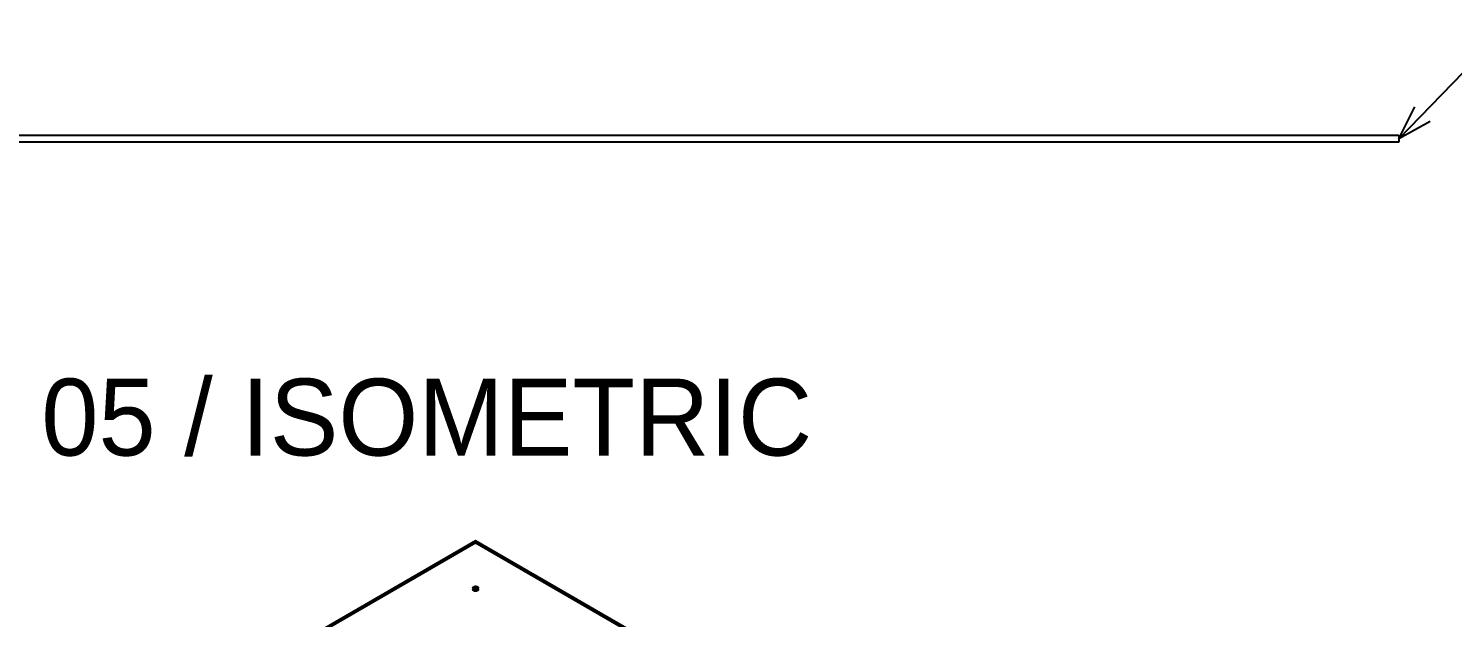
# Model space of a CAD drawing. Header units: inches. Extents: x 5 to 369, y 5 to 237.
# Drawn here: x 97.3 to 148.3, y 45.2 to 66.3 of the extents above; entities that cross this region are included whole.
import ezdxf

# ---------------------------------------------------------------- set-up
doc = ezdxf.new("R2010")
doc.units = ezdxf.units.IN
doc.header["$MEASUREMENT"] = 0

msp = doc.modelspace()

# ---------------------------------------------------------------- linework, layer by layer
at = {"layer": 'ANNOTATION'}
for p, q in [((146.361, 62.361), (150.181, 66.306)), ((146.361, 62.361), (146.937, 63.505)), ((147.486, 62.973), (146.361, 62.361))]:
    msp.add_line(p, q, dxfattribs=at)
at = {"layer": 'OUTLINE'}
for p, q in [((30.861, 62.486), (146.361, 62.486)), ((146.361, 62.236), (30.861, 62.236)), ((146.361, 62.486), (146.361, 62.236)), ((113.319, 47.972), (99.306, 39.881)), ((113.319, 47.902), (113.319, 47.972)), ((141.236, 31.854), (113.319, 47.972)), ((113.319, 47.902), (99.306, 39.812)), ((141.236, 31.784), (113.319, 47.902)), ((113.226, 46.303), (113.227, 46.305)), ((113.226, 46.3), (113.226, 46.303)), ((113.226, 46.298), (113.226, 46.3)), ((113.226, 46.295), (113.226, 46.298)), ((113.226, 46.292), (113.226, 46.295)), ((113.227, 46.29), (113.226, 46.292)), ((113.226, 46.233), (113.227, 46.236)), ((113.226, 46.23), (113.226, 46.233)), ((113.226, 46.228), (113.226, 46.23)), ((113.226, 46.225), (113.226, 46.228)), ((113.226, 46.223), (113.226, 46.225)), ((113.227, 46.22), (113.226, 46.223)), ((113.227, 46.308), (113.228, 46.311)), ((113.227, 46.305), (113.227, 46.308)), ((113.227, 46.287), (113.227, 46.29)), ((113.228, 46.284), (113.227, 46.287)), ((113.227, 46.238), (113.228, 46.241)), ((113.227, 46.236), (113.227, 46.238)), ((113.227, 46.217), (113.227, 46.22)), ((113.228, 46.215), (113.227, 46.217)), ((113.228, 46.311), (113.23, 46.313)), ((113.23, 46.282), (113.228, 46.284)), ((113.228, 46.241), (113.23, 46.243)), ((113.23, 46.212), (113.228, 46.215)), ((113.23, 46.313), (113.231, 46.316)), ((113.231, 46.279), (113.23, 46.282)), ((113.23, 46.243), (113.231, 46.246)), ((113.231, 46.21), (113.23, 46.212)), ((113.231, 46.316), (113.233, 46.318)), ((113.233, 46.277), (113.231, 46.279)), ((113.231, 46.246), (113.233, 46.248)), ((113.233, 46.207), (113.231, 46.21)), ((113.233, 46.318), (113.235, 46.321)), ((113.235, 46.275), (113.233, 46.277)), ((113.233, 46.248), (113.235, 46.251)), ((113.235, 46.205), (113.233, 46.207)), ((113.235, 46.321), (113.237, 46.323)), ((113.237, 46.272), (113.235, 46.275)), ((113.235, 46.251), (113.237, 46.253)), ((113.237, 46.202), (113.235, 46.205)), ((113.237, 46.323), (113.239, 46.325)), ((113.239, 46.27), (113.237, 46.272)), ((113.237, 46.253), (113.239, 46.256)), ((113.239, 46.2), (113.237, 46.202)), ((113.239, 46.325), (113.241, 46.328)), ((113.241, 46.268), (113.239, 46.27)), ((113.239, 46.256), (113.241, 46.258)), ((113.241, 46.198), (113.239, 46.2)), ((113.241, 46.328), (113.244, 46.33)), ((113.244, 46.265), (113.241, 46.268)), ((113.241, 46.258), (113.244, 46.26)), ((113.244, 46.196), (113.241, 46.198)), ((113.244, 46.33), (113.247, 46.332)), ((113.247, 46.263), (113.244, 46.265)), ((113.244, 46.26), (113.247, 46.262)), ((113.247, 46.194), (113.244, 46.196)), ((113.247, 46.332), (113.25, 46.334)), ((113.247, 46.262), (113.25, 46.264)), ((113.25, 46.261), (113.247, 46.263)), ((113.25, 46.192), (113.247, 46.194)), ((113.25, 46.334), (113.253, 46.336)), ((113.25, 46.264), (113.253, 46.266)), ((113.253, 46.259), (113.25, 46.261)), ((113.253, 46.19), (113.25, 46.192)), ((113.253, 46.336), (113.256, 46.338)), ((113.253, 46.266), (113.256, 46.268)), ((113.256, 46.258), (113.253, 46.259)), ((113.253, 46.19), (113.253, 46.259)), ((113.256, 46.188), (113.253, 46.19)), ((113.256, 46.338), (113.26, 46.339)), ((113.256, 46.268), (113.26, 46.27)), ((113.26, 46.256), (113.256, 46.258)), ((113.26, 46.186), (113.256, 46.188)), ((113.26, 46.339), (113.263, 46.341)), ((113.26, 46.27), (113.263, 46.271)), ((113.263, 46.254), (113.26, 46.256)), ((113.263, 46.184), (113.26, 46.186)), ((113.263, 46.341), (113.267, 46.342)), ((113.263, 46.271), (113.267, 46.273)), ((113.267, 46.253), (113.263, 46.254)), ((113.267, 46.183), (113.263, 46.184)), ((113.267, 46.342), (113.271, 46.344)), ((113.267, 46.273), (113.271, 46.274)), ((113.271, 46.251), (113.267, 46.253)), ((113.271, 46.182), (113.267, 46.183)), ((113.271, 46.344), (113.275, 46.345)), ((113.271, 46.274), (113.275, 46.275)), ((113.275, 46.25), (113.271, 46.251)), ((113.275, 46.18), (113.271, 46.182)), ((113.275, 46.345), (113.279, 46.346)), ((113.275, 46.275), (113.279, 46.277)), ((113.279, 46.249), (113.275, 46.25)), ((113.279, 46.179), (113.275, 46.18)), ((113.279, 46.346), (113.283, 46.347)), ((113.279, 46.277), (113.283, 46.278)), ((113.283, 46.248), (113.279, 46.249)), ((113.283, 46.178), (113.279, 46.179)), ((113.283, 46.347), (113.288, 46.348)), ((113.283, 46.278), (113.288, 46.279)), ((113.288, 46.247), (113.283, 46.248)), ((113.288, 46.177), (113.283, 46.178)), ((113.288, 46.348), (113.292, 46.349)), ((113.288, 46.279), (113.292, 46.279)), ((113.292, 46.246), (113.288, 46.247)), ((113.292, 46.176), (113.288, 46.177)), ((113.292, 46.349), (113.296, 46.35)), ((113.292, 46.279), (113.296, 46.28)), ((113.296, 46.245), (113.292, 46.246)), ((113.296, 46.175), (113.292, 46.176)), ((113.296, 46.35), (113.301, 46.351)), ((113.296, 46.28), (113.301, 46.281)), ((113.301, 46.245), (113.296, 46.245)), ((113.301, 46.175), (113.296, 46.175)), ((113.301, 46.351), (113.305, 46.351)), ((113.301, 46.281), (113.305, 46.281)), ((113.305, 46.244), (113.301, 46.245)), ((113.305, 46.174), (113.301, 46.175)), ((113.305, 46.351), (113.31, 46.351)), ((113.305, 46.281), (113.31, 46.282)), ((113.31, 46.244), (113.305, 46.244)), ((113.31, 46.174), (113.305, 46.174)), ((113.31, 46.351), (113.314, 46.351)), ((113.31, 46.282), (113.314, 46.282)), ((113.314, 46.244), (113.31, 46.244)), ((113.314, 46.174), (113.31, 46.174)), ((113.314, 46.351), (113.319, 46.352)), ((113.314, 46.282), (113.319, 46.282)), ((113.319, 46.244), (113.314, 46.244)), ((113.319, 46.174), (113.314, 46.174)), ((113.319, 46.352), (113.324, 46.351)), ((113.319, 46.282), (113.324, 46.282)), ((113.324, 46.244), (113.319, 46.244)), ((113.324, 46.174), (113.319, 46.174)), ((113.324, 46.351), (113.328, 46.351)), ((113.324, 46.282), (113.328, 46.282)), ((113.328, 46.244), (113.324, 46.244)), ((113.328, 46.174), (113.324, 46.174)), ((113.328, 46.351), (113.333, 46.351)), ((113.328, 46.282), (113.333, 46.281)), ((113.333, 46.244), (113.328, 46.244)), ((113.333, 46.174), (113.328, 46.174)), ((113.333, 46.351), (113.337, 46.351)), ((113.333, 46.281), (113.337, 46.281)), ((113.337, 46.245), (113.333, 46.244)), ((113.337, 46.175), (113.333, 46.174)), ((113.337, 46.351), (113.342, 46.35)), ((113.337, 46.281), (113.342, 46.28)), ((113.342, 46.245), (113.337, 46.245)), ((113.342, 46.175), (113.337, 46.175)), ((113.342, 46.35), (113.346, 46.349)), ((113.342, 46.28), (113.346, 46.279)), ((113.346, 46.246), (113.342, 46.245)), ((113.346, 46.176), (113.342, 46.175)), ((113.346, 46.349), (113.351, 46.348)), ((113.346, 46.279), (113.351, 46.279)), ((113.351, 46.247), (113.346, 46.246)), ((113.351, 46.177), (113.346, 46.176)), ((113.351, 46.348), (113.355, 46.347)), ((113.351, 46.279), (113.355, 46.278)), ((113.355, 46.248), (113.351, 46.247)), ((113.355, 46.178), (113.351, 46.177)), ((113.355, 46.347), (113.359, 46.346)), ((113.355, 46.278), (113.359, 46.277)), ((113.359, 46.249), (113.355, 46.248)), ((113.359, 46.179), (113.355, 46.178)), ((113.359, 46.346), (113.363, 46.345)), ((113.359, 46.277), (113.363, 46.275)), ((113.363, 46.25), (113.359, 46.249)), ((113.363, 46.18), (113.359, 46.179)), ((113.363, 46.345), (113.367, 46.344)), ((113.363, 46.275), (113.367, 46.274)), ((113.367, 46.251), (113.363, 46.25)), ((113.367, 46.182), (113.363, 46.18)), ((113.367, 46.344), (113.371, 46.342)), ((113.367, 46.274), (113.371, 46.273)), ((113.371, 46.253), (113.367, 46.251)), ((113.371, 46.183), (113.367, 46.182)), ((113.371, 46.342), (113.375, 46.341)), ((113.371, 46.273), (113.375, 46.271)), ((113.375, 46.254), (113.371, 46.253)), ((113.375, 46.184), (113.371, 46.183)), ((113.375, 46.341), (113.378, 46.339)), ((113.375, 46.271), (113.378, 46.27)), ((113.378, 46.256), (113.375, 46.254)), ((113.378, 46.186), (113.375, 46.184)), ((113.378, 46.339), (113.382, 46.338)), ((113.378, 46.27), (113.382, 46.268)), ((113.382, 46.258), (113.378, 46.256)), ((113.382, 46.188), (113.378, 46.186)), ((113.382, 46.338), (113.385, 46.336)), ((113.382, 46.268), (113.385, 46.266)), ((113.385, 46.259), (113.382, 46.258)), ((113.385, 46.19), (113.382, 46.188)), ((113.385, 46.336), (113.388, 46.334)), ((113.385, 46.266), (113.385, 46.336)), ((113.385, 46.266), (113.388, 46.264)), ((113.388, 46.261), (113.385, 46.259)), ((113.388, 46.192), (113.385, 46.19)), ((113.388, 46.334), (113.391, 46.332)), ((113.388, 46.264), (113.391, 46.262)), ((113.391, 46.263), (113.388, 46.261)), ((113.391, 46.194), (113.388, 46.192)), ((113.391, 46.332), (113.394, 46.33)), ((113.394, 46.265), (113.391, 46.263)), ((113.391, 46.262), (113.394, 46.26)), ((113.394, 46.196), (113.391, 46.194)), ((113.394, 46.33), (113.397, 46.328)), ((113.397, 46.268), (113.394, 46.265)), ((113.394, 46.26), (113.397, 46.258)), ((113.397, 46.198), (113.394, 46.196)), ((113.397, 46.328), (113.399, 46.325)), ((113.399, 46.27), (113.397, 46.268)), ((113.397, 46.258), (113.399, 46.256)), ((113.399, 46.2), (113.397, 46.198)), ((113.399, 46.325), (113.401, 46.323)), ((113.401, 46.272), (113.399, 46.27)), ((113.399, 46.256), (113.401, 46.253)), ((113.401, 46.202), (113.399, 46.2)), ((113.401, 46.323), (113.404, 46.321)), ((113.404, 46.275), (113.401, 46.272)), ((113.401, 46.253), (113.404, 46.251)), ((113.404, 46.205), (113.401, 46.202)), ((113.404, 46.321), (113.405, 46.318)), ((113.405, 46.277), (113.404, 46.275)), ((113.404, 46.251), (113.405, 46.248)), ((113.405, 46.207), (113.404, 46.205)), ((113.405, 46.318), (113.407, 46.316)), ((113.407, 46.279), (113.405, 46.277)), ((113.405, 46.248), (113.407, 46.246)), ((113.407, 46.21), (113.405, 46.207)), ((113.407, 46.316), (113.409, 46.313)), ((113.409, 46.282), (113.407, 46.279)), ((113.407, 46.246), (113.409, 46.243)), ((113.409, 46.212), (113.407, 46.21)), ((113.409, 46.313), (113.41, 46.311)), ((113.41, 46.284), (113.409, 46.282)), ((113.409, 46.243), (113.41, 46.241)), ((113.41, 46.215), (113.409, 46.212)), ((113.41, 46.311), (113.411, 46.308)), ((113.411, 46.287), (113.41, 46.284)), ((113.41, 46.241), (113.411, 46.238)), ((113.411, 46.217), (113.41, 46.215)), ((113.411, 46.308), (113.412, 46.305)), ((113.412, 46.29), (113.411, 46.287)), ((113.411, 46.238), (113.412, 46.236)), ((113.412, 46.22), (113.411, 46.217)), ((113.412, 46.305), (113.412, 46.303)), ((113.412, 46.303), (113.412, 46.3)), ((113.412, 46.3), (113.413, 46.298)), ((113.413, 46.298), (113.412, 46.295)), ((113.412, 46.295), (113.412, 46.292)), ((113.412, 46.292), (113.412, 46.29)), ((113.412, 46.236), (113.412, 46.233)), ((113.412, 46.233), (113.412, 46.23)), ((113.412, 46.23), (113.413, 46.228)), ((113.413, 46.228), (113.412, 46.225)), ((113.412, 46.225), (113.412, 46.223)), ((113.412, 46.223), (113.412, 46.22))]:
    msp.add_line(p, q, dxfattribs=at)

# ---------------------------------------------------------------- texts
at = {"layer": 'ANNOTATION'}
msp.add_text('05 / ISOMETRIC', height=2.75, dxfattribs=at).set_placement((97.778, 51.028))

doc.saveas('drawing.dxf')
